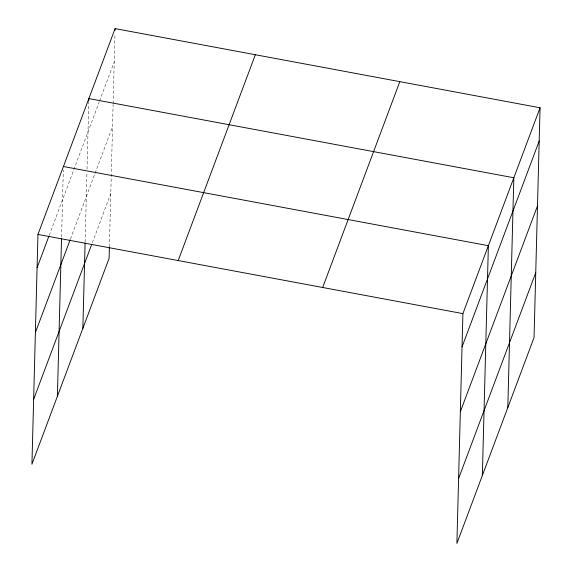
<?xml version="1.0" encoding="UTF-8"?>
<svg xmlns="http://www.w3.org/2000/svg" width="572" height="572" viewBox="0 0 572 572"><rect width="100%" height="100%" fill="white"/><g stroke="black" fill="none" stroke-linecap="round" stroke-linejoin="round"><path stroke-width="0.43" stroke-dasharray="2.86 2.15" d="M61.569 237.094L63.32 170.013M85.114 242.135L86.93 172.715M87.023 169.162L88.824 100.336M109.388 246.832L113.113 104.512M113.134 103.625L114.965 33.855M49.192 235.399L99.242 101.859M99.557 101.029L114.228 61.869M70.47 238.953L112.534 126.719M92.364 242.692L110.782 193.536"/><path stroke-width="0.86" d="M540.061 107.779L462.912 313.62L456.899 543.4L534.041 337.566L540.061 107.779L115.101 28.6L37.959 234.434L31.939 464.221L109.088 258.38L109.366 247.719M57.4 396.296L61.519 238.867M82.854 328.364L85.092 243.028M88.824 100.336L88.874 98.584L513.828 177.763L507.814 407.55M115.058 30.352L115.101 28.6M482.353 475.475L488.374 245.688L63.413 166.509M37.087 267.703L48.885 236.229M35.385 332.554L70.163 239.775M33.641 399.37L91.734 244.358M178.192 260.567L255.341 54.726M322.68 287.487L399.821 81.653M462.047 346.889L539.189 141.048M460.346 411.733L537.487 205.899M458.594 478.549L535.742 272.715M37.959 234.434L462.912 313.62"/></g></svg>
